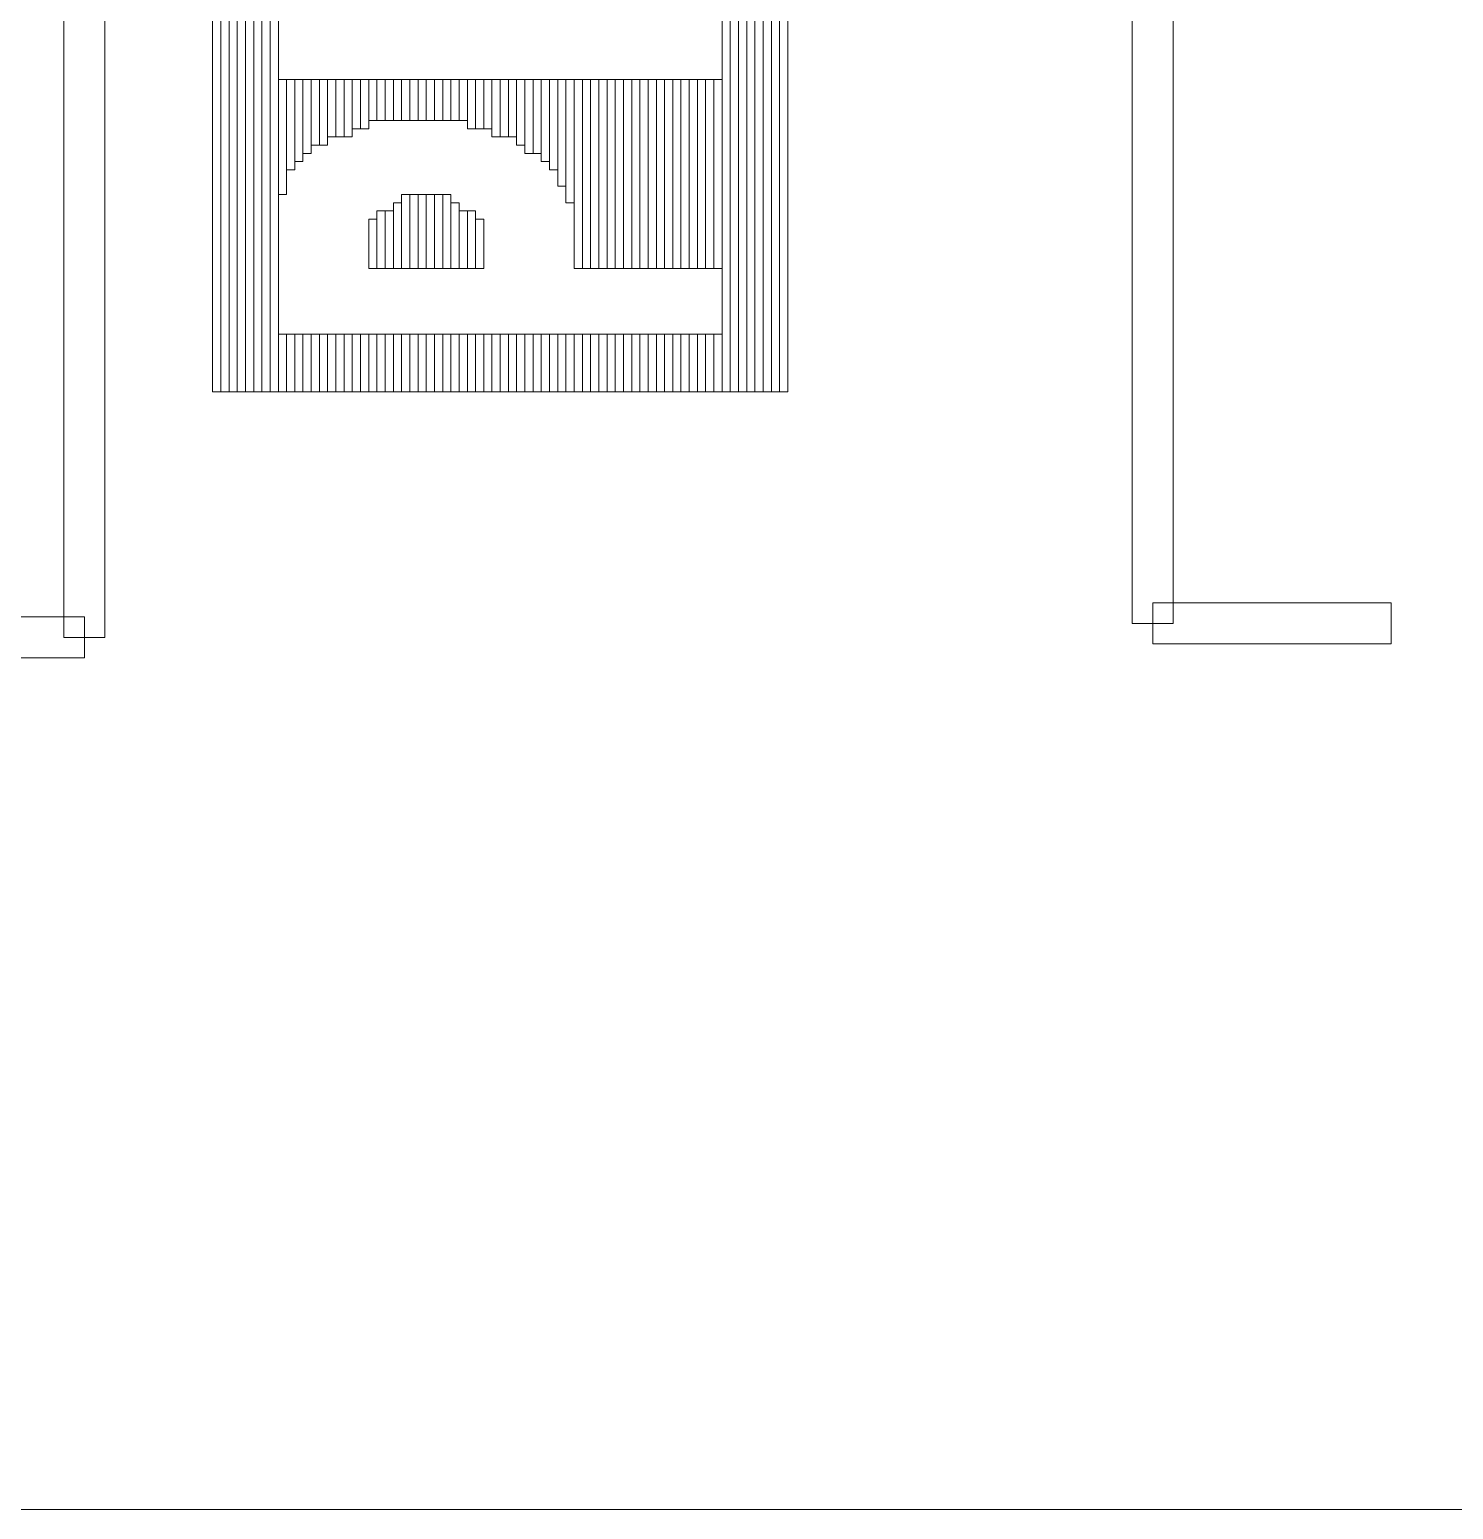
# Model space of a CAD drawing. Header units: millimetres. Extents: x -86 to 67, y -55 to 52.
# Drawn here: x 13.893 to 18.294, y -55.259 to -50.686 of the extents above; entities that cross this region are included whole.
import ezdxf

# ---------------------------------------------------------------- set-up
doc = ezdxf.new("R2010")
doc.units = ezdxf.units.MM
doc.header["$MEASUREMENT"] = 0
for name, color, linetype in [('BG_OUTLINE', 7, 'Continuous'), ('MA_PEN3', 7, 'Continuous'), ('PG_SILKSCREEN_TOP', 7, 'Continuous')]:
    doc.layers.add(name, color=color, linetype=linetype)

msp = doc.modelspace()

# ---------------------------------------------------------------- linework, layer by layer
at = {"layer": 'BG_OUTLINE', "color": 3, "lineweight": 9}
msp.add_open_spline([(-60.0926, 34.7331), (-60.0926, 34.7331), (63.7724, 34.7331), (63.7724, 34.7331), (63.7724, 34.7331), (64.585, 34.7336), (65.3646, 34.4113), (65.9396, 33.837), (65.9396, 33.837), (66.5146, 33.2627), (66.8379, 32.4797), (66.8384, 31.667), (66.8384, 31.667), (66.8384, 31.667), (66.8412, -52.28), (66.8412, -52.28), (66.8412, -52.28), (66.8412, -52.28), (66.8384, -52.1933), (66.8384, -52.1933), (66.8384, -52.1933), (66.8389, -53.006), (66.5166, -53.7856), (65.9424, -54.3606), (65.9424, -54.3606), (65.3681, -54.9356), (64.585, -55.2589), (63.7724, -55.2594), (63.7724, -55.2594), (63.7724, -55.2594), (-60.1869, -55.2594), (-60.1869, -55.2594), (-60.1869, -55.2594), (-60.1869, -55.2594), (-60.0853, -55.2518), (-60.0853, -55.2518), (-60.0853, -55.2518), (-60.8979, -55.2523), (-61.6775, -54.9299), (-62.2525, -54.3557), (-62.2525, -54.3557), (-62.8275, -53.7814), (-63.1508, -52.9984), (-63.1513, -52.1857), (-63.1513, -52.1857), (-63.1513, -52.1857), (-63.1587, 31.667), (-63.1587, 31.667), (-63.1587, 31.667), (-63.1592, 32.4797), (-62.8369, 33.2593), (-62.2626, 33.8343), (-62.2626, 33.8343), (-61.6883, 34.4093), (-60.9053, 34.7326), (-60.0926, 34.7331)], degree=3, knots=[0, 0, 0, 0, 0.071429, 0.071429, 0.071429, 0.071429, 0.142857, 0.142857, 0.142857, 0.142857, 0.214286, 0.214286, 0.214286, 0.214286, 0.285714, 0.285714, 0.285714, 0.285714, 0.357143, 0.357143, 0.357143, 0.357143, 0.428571, 0.428571, 0.428571, 0.428571, 0.5, 0.5, 0.5, 0.5, 0.571429, 0.571429, 0.571429, 0.571429, 0.642857, 0.642857, 0.642857, 0.642857, 0.714286, 0.714286, 0.714286, 0.714286, 0.785714, 0.785714, 0.785714, 0.785714, 0.857143, 0.857143, 0.857143, 0.857143, 0.928571, 0.928571, 0.928571, 0.928571, 1, 1, 1, 1], dxfattribs=at)
at = {"layer": 'MA_PEN3', "color": 5, "lineweight": 9}
for points in [[(14.484, -51.805), (14.484, -51.805), (14.4586, -51.805), (14.4586, -51.805), (14.4586, -51.805), (14.4586, -51.805), (14.4586, -46.7504), (14.4586, -46.7504), (14.4586, -46.7504), (14.4586, -46.7504), (14.484, -46.7504), (14.484, -46.7504), (14.484, -46.7504), (14.484, -46.7504), (14.484, -51.805), (14.484, -51.805)], [(14.5094, -51.805), (14.5094, -51.805), (14.484, -51.805), (14.484, -51.805), (14.484, -51.805), (14.484, -51.805), (14.484, -46.7504), (14.484, -46.7504), (14.484, -46.7504), (14.484, -46.7504), (14.5094, -46.7504), (14.5094, -46.7504), (14.5094, -46.7504), (14.5094, -46.7504), (14.5094, -51.805), (14.5094, -51.805)], [(14.5348, -51.805), (14.5348, -51.805), (14.5094, -51.805), (14.5094, -51.805), (14.5094, -51.805), (14.5094, -51.805), (14.5094, -46.7504), (14.5094, -46.7504), (14.5094, -46.7504), (14.5094, -46.7504), (14.5348, -46.7504), (14.5348, -46.7504), (14.5348, -46.7504), (14.5348, -46.7504), (14.5348, -51.805), (14.5348, -51.805)], [(14.5602, -51.805), (14.5602, -51.805), (14.5348, -51.805), (14.5348, -51.805), (14.5348, -51.805), (14.5348, -51.805), (14.5348, -46.7504), (14.5348, -46.7504), (14.5348, -46.7504), (14.5348, -46.7504), (14.5602, -46.7504), (14.5602, -46.7504), (14.5602, -46.7504), (14.5602, -46.7504), (14.5602, -51.805), (14.5602, -51.805)], [(14.5856, -51.805), (14.5856, -51.805), (14.5602, -51.805), (14.5602, -51.805), (14.5602, -51.805), (14.5602, -51.805), (14.5602, -46.7504), (14.5602, -46.7504), (14.5602, -46.7504), (14.5602, -46.7504), (14.5856, -46.7504), (14.5856, -46.7504), (14.5856, -46.7504), (14.5856, -46.7504), (14.5856, -51.805), (14.5856, -51.805)], [(14.611, -51.805), (14.611, -51.805), (14.5856, -51.805), (14.5856, -51.805), (14.5856, -51.805), (14.5856, -51.805), (14.5856, -46.7504), (14.5856, -46.7504), (14.5856, -46.7504), (14.5856, -46.7504), (14.611, -46.7504), (14.611, -46.7504), (14.611, -46.7504), (14.611, -46.7504), (14.611, -51.805), (14.611, -51.805)], [(14.6364, -51.805), (14.6364, -51.805), (14.611, -51.805), (14.611, -51.805), (14.611, -51.805), (14.611, -51.805), (14.611, -46.7504), (14.611, -46.7504), (14.611, -46.7504), (14.611, -46.7504), (14.6364, -46.7504), (14.6364, -46.7504), (14.6364, -46.7504), (14.6364, -46.7504), (14.6364, -51.805), (14.6364, -51.805)], [(16.0842, -51.805), (16.0842, -51.805), (16.0588, -51.805), (16.0588, -51.805), (16.0588, -51.805), (16.0588, -51.805), (16.0588, -46.7504), (16.0588, -46.7504), (16.0588, -46.7504), (16.0588, -46.7504), (16.0842, -46.7504), (16.0842, -46.7504), (16.0842, -46.7504), (16.0842, -46.7504), (16.0842, -51.805), (16.0842, -51.805)], [(16.1096, -51.805), (16.1096, -51.805), (16.0842, -51.805), (16.0842, -51.805), (16.0842, -51.805), (16.0842, -51.805), (16.0842, -46.7504), (16.0842, -46.7504), (16.0842, -46.7504), (16.0842, -46.7504), (16.1096, -46.7504), (16.1096, -46.7504), (16.1096, -46.7504), (16.1096, -46.7504), (16.1096, -51.805), (16.1096, -51.805)], [(16.135, -51.805), (16.135, -51.805), (16.1096, -51.805), (16.1096, -51.805), (16.1096, -51.805), (16.1096, -51.805), (16.1096, -46.7504), (16.1096, -46.7504), (16.1096, -46.7504), (16.1096, -46.7504), (16.135, -46.7504), (16.135, -46.7504), (16.135, -46.7504), (16.135, -46.7504), (16.135, -51.805), (16.135, -51.805)], [(16.1604, -51.805), (16.1604, -51.805), (16.135, -51.805), (16.135, -51.805), (16.135, -51.805), (16.135, -51.805), (16.135, -46.7504), (16.135, -46.7504), (16.135, -46.7504), (16.135, -46.7504), (16.1604, -46.7504), (16.1604, -46.7504), (16.1604, -46.7504), (16.1604, -46.7504), (16.1604, -51.805), (16.1604, -51.805)], [(16.1858, -51.805), (16.1858, -51.805), (16.1604, -51.805), (16.1604, -51.805), (16.1604, -51.805), (16.1604, -51.805), (16.1604, -46.7504), (16.1604, -46.7504), (16.1604, -46.7504), (16.1604, -46.7504), (16.1858, -46.7504), (16.1858, -46.7504), (16.1858, -46.7504), (16.1858, -46.7504), (16.1858, -51.805), (16.1858, -51.805)], [(16.2112, -51.805), (16.2112, -51.805), (16.1858, -51.805), (16.1858, -51.805), (16.1858, -51.805), (16.1858, -51.805), (16.1858, -46.7504), (16.1858, -46.7504), (16.1858, -46.7504), (16.1858, -46.7504), (16.2112, -46.7504), (16.2112, -46.7504), (16.2112, -46.7504), (16.2112, -46.7504), (16.2112, -51.805), (16.2112, -51.805)], [(16.2366, -51.805), (16.2366, -51.805), (16.2112, -51.805), (16.2112, -51.805), (16.2112, -51.805), (16.2112, -51.805), (16.2112, -46.7504), (16.2112, -46.7504), (16.2112, -46.7504), (16.2112, -46.7504), (16.2366, -46.7504), (16.2366, -46.7504), (16.2366, -46.7504), (16.2366, -46.7504), (16.2366, -51.805), (16.2366, -51.805)], [(14.6618, -51.805), (14.6618, -51.805), (14.6364, -51.805), (14.6364, -51.805), (14.6364, -51.805), (14.6364, -51.805), (14.6364, -47.36), (14.6364, -47.36), (14.6364, -47.36), (14.6364, -47.36), (14.6618, -47.36), (14.6618, -47.36), (14.6618, -47.36), (14.6618, -47.36), (14.6618, -51.805), (14.6618, -51.805)], [(16.0588, -51.805), (16.0588, -51.805), (16.0334, -51.805), (16.0334, -51.805), (16.0334, -51.805), (16.0334, -51.805), (16.0334, -47.4108), (16.0334, -47.4108), (16.0334, -47.4108), (16.0334, -47.4108), (16.0588, -47.4108), (16.0588, -47.4108), (16.0588, -47.4108), (16.0588, -47.4108), (16.0588, -51.805), (16.0588, -51.805)], [(14.6872, -51.1954), (14.6872, -51.1954), (14.6618, -51.1954), (14.6618, -51.1954), (14.6618, -51.1954), (14.6618, -51.1954), (14.6618, -50.8398), (14.6618, -50.8398), (14.6618, -50.8398), (14.6618, -50.8398), (14.6872, -50.8398), (14.6872, -50.8398), (14.6872, -50.8398), (14.6872, -50.8398), (14.6872, -51.1954), (14.6872, -51.1954)], [(14.7126, -51.1192), (14.7126, -51.1192), (14.6872, -51.1192), (14.6872, -51.1192), (14.6872, -51.1192), (14.6872, -51.1192), (14.6872, -50.8398), (14.6872, -50.8398), (14.6872, -50.8398), (14.6872, -50.8398), (14.7126, -50.8398), (14.7126, -50.8398), (14.7126, -50.8398), (14.7126, -50.8398), (14.7126, -51.1192), (14.7126, -51.1192)], [(14.738, -51.0938), (14.738, -51.0938), (14.7126, -51.0938), (14.7126, -51.0938), (14.7126, -51.0938), (14.7126, -51.0938), (14.7126, -50.8398), (14.7126, -50.8398), (14.7126, -50.8398), (14.7126, -50.8398), (14.738, -50.8398), (14.738, -50.8398), (14.738, -50.8398), (14.738, -50.8398), (14.738, -51.0938), (14.738, -51.0938)], [(14.7634, -51.0684), (14.7634, -51.0684), (14.738, -51.0684), (14.738, -51.0684), (14.738, -51.0684), (14.738, -51.0684), (14.738, -50.8398), (14.738, -50.8398), (14.738, -50.8398), (14.738, -50.8398), (14.7634, -50.8398), (14.7634, -50.8398), (14.7634, -50.8398), (14.7634, -50.8398), (14.7634, -51.0684), (14.7634, -51.0684)], [(14.7888, -51.043), (14.7888, -51.043), (14.7634, -51.043), (14.7634, -51.043), (14.7634, -51.043), (14.7634, -51.043), (14.7634, -50.8398), (14.7634, -50.8398), (14.7634, -50.8398), (14.7634, -50.8398), (14.7888, -50.8398), (14.7888, -50.8398), (14.7888, -50.8398), (14.7888, -50.8398), (14.7888, -51.043), (14.7888, -51.043)], [(14.8142, -51.043), (14.8142, -51.043), (14.7888, -51.043), (14.7888, -51.043), (14.7888, -51.043), (14.7888, -51.043), (14.7888, -50.8398), (14.7888, -50.8398), (14.7888, -50.8398), (14.7888, -50.8398), (14.8142, -50.8398), (14.8142, -50.8398), (14.8142, -50.8398), (14.8142, -50.8398), (14.8142, -51.043), (14.8142, -51.043)], [(14.8396, -51.0176), (14.8396, -51.0176), (14.8142, -51.0176), (14.8142, -51.0176), (14.8142, -51.0176), (14.8142, -51.0176), (14.8142, -50.8398), (14.8142, -50.8398), (14.8142, -50.8398), (14.8142, -50.8398), (14.8396, -50.8398), (14.8396, -50.8398), (14.8396, -50.8398), (14.8396, -50.8398), (14.8396, -51.0176), (14.8396, -51.0176)], [(14.865, -51.0176), (14.865, -51.0176), (14.8396, -51.0176), (14.8396, -51.0176), (14.8396, -51.0176), (14.8396, -51.0176), (14.8396, -50.8398), (14.8396, -50.8398), (14.8396, -50.8398), (14.8396, -50.8398), (14.865, -50.8398), (14.865, -50.8398), (14.865, -50.8398), (14.865, -50.8398), (14.865, -51.0176), (14.865, -51.0176)], [(14.8904, -51.0176), (14.8904, -51.0176), (14.865, -51.0176), (14.865, -51.0176), (14.865, -51.0176), (14.865, -51.0176), (14.865, -50.8398), (14.865, -50.8398), (14.865, -50.8398), (14.865, -50.8398), (14.8904, -50.8398), (14.8904, -50.8398), (14.8904, -50.8398), (14.8904, -50.8398), (14.8904, -51.0176), (14.8904, -51.0176)], [(14.9158, -50.9922), (14.9158, -50.9922), (14.8904, -50.9922), (14.8904, -50.9922), (14.8904, -50.9922), (14.8904, -50.9922), (14.8904, -50.8398), (14.8904, -50.8398), (14.8904, -50.8398), (14.8904, -50.8398), (14.9158, -50.8398), (14.9158, -50.8398), (14.9158, -50.8398), (14.9158, -50.8398), (14.9158, -50.9922), (14.9158, -50.9922)], [(14.9412, -50.9922), (14.9412, -50.9922), (14.9158, -50.9922), (14.9158, -50.9922), (14.9158, -50.9922), (14.9158, -50.9922), (14.9158, -50.8398), (14.9158, -50.8398), (14.9158, -50.8398), (14.9158, -50.8398), (14.9412, -50.8398), (14.9412, -50.8398), (14.9412, -50.8398), (14.9412, -50.8398), (14.9412, -50.9922), (14.9412, -50.9922)], [(14.9666, -50.9668), (14.9666, -50.9668), (14.9412, -50.9668), (14.9412, -50.9668), (14.9412, -50.9668), (14.9412, -50.9668), (14.9412, -50.8398), (14.9412, -50.8398), (14.9412, -50.8398), (14.9412, -50.8398), (14.9666, -50.8398), (14.9666, -50.8398), (14.9666, -50.8398), (14.9666, -50.8398), (14.9666, -50.9668), (14.9666, -50.9668)], [(14.992, -50.9668), (14.992, -50.9668), (14.9666, -50.9668), (14.9666, -50.9668), (14.9666, -50.9668), (14.9666, -50.9668), (14.9666, -50.8398), (14.9666, -50.8398), (14.9666, -50.8398), (14.9666, -50.8398), (14.992, -50.8398), (14.992, -50.8398), (14.992, -50.8398), (14.992, -50.8398), (14.992, -50.9668), (14.992, -50.9668)], [(15.0174, -50.9668), (15.0174, -50.9668), (14.992, -50.9668), (14.992, -50.9668), (14.992, -50.9668), (14.992, -50.9668), (14.992, -50.8398), (14.992, -50.8398), (14.992, -50.8398), (14.992, -50.8398), (15.0174, -50.8398), (15.0174, -50.8398), (15.0174, -50.8398), (15.0174, -50.8398), (15.0174, -50.9668), (15.0174, -50.9668)], [(15.0428, -50.9668), (15.0428, -50.9668), (15.0174, -50.9668), (15.0174, -50.9668), (15.0174, -50.9668), (15.0174, -50.9668), (15.0174, -50.8398), (15.0174, -50.8398), (15.0174, -50.8398), (15.0174, -50.8398), (15.0428, -50.8398), (15.0428, -50.8398), (15.0428, -50.8398), (15.0428, -50.8398), (15.0428, -50.9668), (15.0428, -50.9668)], [(15.0682, -50.9668), (15.0682, -50.9668), (15.0428, -50.9668), (15.0428, -50.9668), (15.0428, -50.9668), (15.0428, -50.9668), (15.0428, -50.8398), (15.0428, -50.8398), (15.0428, -50.8398), (15.0428, -50.8398), (15.0682, -50.8398), (15.0682, -50.8398), (15.0682, -50.8398), (15.0682, -50.8398), (15.0682, -50.9668), (15.0682, -50.9668)], [(15.0936, -50.9668), (15.0936, -50.9668), (15.0682, -50.9668), (15.0682, -50.9668), (15.0682, -50.9668), (15.0682, -50.9668), (15.0682, -50.8398), (15.0682, -50.8398), (15.0682, -50.8398), (15.0682, -50.8398), (15.0936, -50.8398), (15.0936, -50.8398), (15.0936, -50.8398), (15.0936, -50.8398), (15.0936, -50.9668), (15.0936, -50.9668)], [(15.119, -50.9668), (15.119, -50.9668), (15.0936, -50.9668), (15.0936, -50.9668), (15.0936, -50.9668), (15.0936, -50.9668), (15.0936, -50.8398), (15.0936, -50.8398), (15.0936, -50.8398), (15.0936, -50.8398), (15.119, -50.8398), (15.119, -50.8398), (15.119, -50.8398), (15.119, -50.8398), (15.119, -50.9668), (15.119, -50.9668)], [(15.1444, -50.9668), (15.1444, -50.9668), (15.119, -50.9668), (15.119, -50.9668), (15.119, -50.9668), (15.119, -50.9668), (15.119, -50.8398), (15.119, -50.8398), (15.119, -50.8398), (15.119, -50.8398), (15.1444, -50.8398), (15.1444, -50.8398), (15.1444, -50.8398), (15.1444, -50.8398), (15.1444, -50.9668), (15.1444, -50.9668)], [(15.1698, -50.9668), (15.1698, -50.9668), (15.1444, -50.9668), (15.1444, -50.9668), (15.1444, -50.9668), (15.1444, -50.9668), (15.1444, -50.8398), (15.1444, -50.8398), (15.1444, -50.8398), (15.1444, -50.8398), (15.1698, -50.8398), (15.1698, -50.8398), (15.1698, -50.8398), (15.1698, -50.8398), (15.1698, -50.9668), (15.1698, -50.9668)], [(15.1952, -50.9668), (15.1952, -50.9668), (15.1698, -50.9668), (15.1698, -50.9668), (15.1698, -50.9668), (15.1698, -50.9668), (15.1698, -50.8398), (15.1698, -50.8398), (15.1698, -50.8398), (15.1698, -50.8398), (15.1952, -50.8398), (15.1952, -50.8398), (15.1952, -50.8398), (15.1952, -50.8398), (15.1952, -50.9668), (15.1952, -50.9668)], [(15.2206, -50.9668), (15.2206, -50.9668), (15.1952, -50.9668), (15.1952, -50.9668), (15.1952, -50.9668), (15.1952, -50.9668), (15.1952, -50.8398), (15.1952, -50.8398), (15.1952, -50.8398), (15.1952, -50.8398), (15.2206, -50.8398), (15.2206, -50.8398), (15.2206, -50.8398), (15.2206, -50.8398), (15.2206, -50.9668), (15.2206, -50.9668)], [(15.246, -50.9668), (15.246, -50.9668), (15.2206, -50.9668), (15.2206, -50.9668), (15.2206, -50.9668), (15.2206, -50.9668), (15.2206, -50.8398), (15.2206, -50.8398), (15.2206, -50.8398), (15.2206, -50.8398), (15.246, -50.8398), (15.246, -50.8398), (15.246, -50.8398), (15.246, -50.8398), (15.246, -50.9668), (15.246, -50.9668)], [(15.2714, -50.9922), (15.2714, -50.9922), (15.246, -50.9922), (15.246, -50.9922), (15.246, -50.9922), (15.246, -50.9922), (15.246, -50.8398), (15.246, -50.8398), (15.246, -50.8398), (15.246, -50.8398), (15.2714, -50.8398), (15.2714, -50.8398), (15.2714, -50.8398), (15.2714, -50.8398), (15.2714, -50.9922), (15.2714, -50.9922)], [(15.2968, -50.9922), (15.2968, -50.9922), (15.2714, -50.9922), (15.2714, -50.9922), (15.2714, -50.9922), (15.2714, -50.9922), (15.2714, -50.8398), (15.2714, -50.8398), (15.2714, -50.8398), (15.2714, -50.8398), (15.2968, -50.8398), (15.2968, -50.8398), (15.2968, -50.8398), (15.2968, -50.8398), (15.2968, -50.9922), (15.2968, -50.9922)], [(15.3222, -50.9922), (15.3222, -50.9922), (15.2968, -50.9922), (15.2968, -50.9922), (15.2968, -50.9922), (15.2968, -50.9922), (15.2968, -50.8398), (15.2968, -50.8398), (15.2968, -50.8398), (15.2968, -50.8398), (15.3222, -50.8398), (15.3222, -50.8398), (15.3222, -50.8398), (15.3222, -50.8398), (15.3222, -50.9922), (15.3222, -50.9922)], [(15.3476, -51.0176), (15.3476, -51.0176), (15.3222, -51.0176), (15.3222, -51.0176), (15.3222, -51.0176), (15.3222, -51.0176), (15.3222, -50.8398), (15.3222, -50.8398), (15.3222, -50.8398), (15.3222, -50.8398), (15.3476, -50.8398), (15.3476, -50.8398), (15.3476, -50.8398), (15.3476, -50.8398), (15.3476, -51.0176), (15.3476, -51.0176)], [(15.373, -51.0176), (15.373, -51.0176), (15.3476, -51.0176), (15.3476, -51.0176), (15.3476, -51.0176), (15.3476, -51.0176), (15.3476, -50.8398), (15.3476, -50.8398), (15.3476, -50.8398), (15.3476, -50.8398), (15.373, -50.8398), (15.373, -50.8398), (15.373, -50.8398), (15.373, -50.8398), (15.373, -51.0176), (15.373, -51.0176)], [(15.3984, -51.0176), (15.3984, -51.0176), (15.373, -51.0176), (15.373, -51.0176), (15.373, -51.0176), (15.373, -51.0176), (15.373, -50.8398), (15.373, -50.8398), (15.373, -50.8398), (15.373, -50.8398), (15.3984, -50.8398), (15.3984, -50.8398), (15.3984, -50.8398), (15.3984, -50.8398), (15.3984, -51.0176), (15.3984, -51.0176)], [(15.4238, -51.043), (15.4238, -51.043), (15.3984, -51.043), (15.3984, -51.043), (15.3984, -51.043), (15.3984, -51.043), (15.3984, -50.8398), (15.3984, -50.8398), (15.3984, -50.8398), (15.3984, -50.8398), (15.4238, -50.8398), (15.4238, -50.8398), (15.4238, -50.8398), (15.4238, -50.8398), (15.4238, -51.043), (15.4238, -51.043)], [(15.4492, -51.0684), (15.4492, -51.0684), (15.4238, -51.0684), (15.4238, -51.0684), (15.4238, -51.0684), (15.4238, -51.0684), (15.4238, -50.8398), (15.4238, -50.8398), (15.4238, -50.8398), (15.4238, -50.8398), (15.4492, -50.8398), (15.4492, -50.8398), (15.4492, -50.8398), (15.4492, -50.8398), (15.4492, -51.0684), (15.4492, -51.0684)], [(15.4746, -51.0684), (15.4746, -51.0684), (15.4492, -51.0684), (15.4492, -51.0684), (15.4492, -51.0684), (15.4492, -51.0684), (15.4492, -50.8398), (15.4492, -50.8398), (15.4492, -50.8398), (15.4492, -50.8398), (15.4746, -50.8398), (15.4746, -50.8398), (15.4746, -50.8398), (15.4746, -50.8398), (15.4746, -51.0684), (15.4746, -51.0684)], [(15.5, -51.0938), (15.5, -51.0938), (15.4746, -51.0938), (15.4746, -51.0938), (15.4746, -51.0938), (15.4746, -51.0938), (15.4746, -50.8398), (15.4746, -50.8398), (15.4746, -50.8398), (15.4746, -50.8398), (15.5, -50.8398), (15.5, -50.8398), (15.5, -50.8398), (15.5, -50.8398), (15.5, -51.0938), (15.5, -51.0938)], [(15.5254, -51.1192), (15.5254, -51.1192), (15.5, -51.1192), (15.5, -51.1192), (15.5, -51.1192), (15.5, -51.1192), (15.5, -50.8398), (15.5, -50.8398), (15.5, -50.8398), (15.5, -50.8398), (15.5254, -50.8398), (15.5254, -50.8398), (15.5254, -50.8398), (15.5254, -50.8398), (15.5254, -51.1192), (15.5254, -51.1192)], [(15.5508, -51.17), (15.5508, -51.17), (15.5254, -51.17), (15.5254, -51.17), (15.5254, -51.17), (15.5254, -51.17), (15.5254, -50.8398), (15.5254, -50.8398), (15.5254, -50.8398), (15.5254, -50.8398), (15.5508, -50.8398), (15.5508, -50.8398), (15.5508, -50.8398), (15.5508, -50.8398), (15.5508, -51.17), (15.5508, -51.17)], [(15.5762, -51.2208), (15.5762, -51.2208), (15.5508, -51.2208), (15.5508, -51.2208), (15.5508, -51.2208), (15.5508, -51.2208), (15.5508, -50.8398), (15.5508, -50.8398), (15.5508, -50.8398), (15.5508, -50.8398), (15.5762, -50.8398), (15.5762, -50.8398), (15.5762, -50.8398), (15.5762, -50.8398), (15.5762, -51.2208), (15.5762, -51.2208)], [(15.6016, -51.424), (15.6016, -51.424), (15.5762, -51.424), (15.5762, -51.424), (15.5762, -51.424), (15.5762, -51.424), (15.5762, -50.8398), (15.5762, -50.8398), (15.5762, -50.8398), (15.5762, -50.8398), (15.6016, -50.8398), (15.6016, -50.8398), (15.6016, -50.8398), (15.6016, -50.8398), (15.6016, -51.424), (15.6016, -51.424)], [(15.627, -51.424), (15.627, -51.424), (15.6016, -51.424), (15.6016, -51.424), (15.6016, -51.424), (15.6016, -51.424), (15.6016, -50.8398), (15.6016, -50.8398), (15.6016, -50.8398), (15.6016, -50.8398), (15.627, -50.8398), (15.627, -50.8398), (15.627, -50.8398), (15.627, -50.8398), (15.627, -51.424), (15.627, -51.424)], [(15.6524, -51.424), (15.6524, -51.424), (15.627, -51.424), (15.627, -51.424), (15.627, -51.424), (15.627, -51.424), (15.627, -50.8398), (15.627, -50.8398), (15.627, -50.8398), (15.627, -50.8398), (15.6524, -50.8398), (15.6524, -50.8398), (15.6524, -50.8398), (15.6524, -50.8398), (15.6524, -51.424), (15.6524, -51.424)], [(15.6778, -51.424), (15.6778, -51.424), (15.6524, -51.424), (15.6524, -51.424), (15.6524, -51.424), (15.6524, -51.424), (15.6524, -50.8398), (15.6524, -50.8398), (15.6524, -50.8398), (15.6524, -50.8398), (15.6778, -50.8398), (15.6778, -50.8398), (15.6778, -50.8398), (15.6778, -50.8398), (15.6778, -51.424), (15.6778, -51.424)], [(15.7032, -51.424), (15.7032, -51.424), (15.6778, -51.424), (15.6778, -51.424), (15.6778, -51.424), (15.6778, -51.424), (15.6778, -50.8398), (15.6778, -50.8398), (15.6778, -50.8398), (15.6778, -50.8398), (15.7032, -50.8398), (15.7032, -50.8398), (15.7032, -50.8398), (15.7032, -50.8398), (15.7032, -51.424), (15.7032, -51.424)], [(15.7286, -51.424), (15.7286, -51.424), (15.7032, -51.424), (15.7032, -51.424), (15.7032, -51.424), (15.7032, -51.424), (15.7032, -50.8398), (15.7032, -50.8398), (15.7032, -50.8398), (15.7032, -50.8398), (15.7286, -50.8398), (15.7286, -50.8398), (15.7286, -50.8398), (15.7286, -50.8398), (15.7286, -51.424), (15.7286, -51.424)], [(15.754, -51.424), (15.754, -51.424), (15.7286, -51.424), (15.7286, -51.424), (15.7286, -51.424), (15.7286, -51.424), (15.7286, -50.8398), (15.7286, -50.8398), (15.7286, -50.8398), (15.7286, -50.8398), (15.754, -50.8398), (15.754, -50.8398), (15.754, -50.8398), (15.754, -50.8398), (15.754, -51.424), (15.754, -51.424)], [(15.7794, -51.424), (15.7794, -51.424), (15.754, -51.424), (15.754, -51.424), (15.754, -51.424), (15.754, -51.424), (15.754, -50.8398), (15.754, -50.8398), (15.754, -50.8398), (15.754, -50.8398), (15.7794, -50.8398), (15.7794, -50.8398), (15.7794, -50.8398), (15.7794, -50.8398), (15.7794, -51.424), (15.7794, -51.424)], [(15.8048, -51.424), (15.8048, -51.424), (15.7794, -51.424), (15.7794, -51.424), (15.7794, -51.424), (15.7794, -51.424), (15.7794, -50.8398), (15.7794, -50.8398), (15.7794, -50.8398), (15.7794, -50.8398), (15.8048, -50.8398), (15.8048, -50.8398), (15.8048, -50.8398), (15.8048, -50.8398), (15.8048, -51.424), (15.8048, -51.424)], [(15.8302, -51.424), (15.8302, -51.424), (15.8048, -51.424), (15.8048, -51.424), (15.8048, -51.424), (15.8048, -51.424), (15.8048, -50.8398), (15.8048, -50.8398), (15.8048, -50.8398), (15.8048, -50.8398), (15.8302, -50.8398), (15.8302, -50.8398), (15.8302, -50.8398), (15.8302, -50.8398), (15.8302, -51.424), (15.8302, -51.424)], [(15.8556, -51.424), (15.8556, -51.424), (15.8302, -51.424), (15.8302, -51.424), (15.8302, -51.424), (15.8302, -51.424), (15.8302, -50.8398), (15.8302, -50.8398), (15.8302, -50.8398), (15.8302, -50.8398), (15.8556, -50.8398), (15.8556, -50.8398), (15.8556, -50.8398), (15.8556, -50.8398), (15.8556, -51.424), (15.8556, -51.424)], [(15.881, -51.424), (15.881, -51.424), (15.8556, -51.424), (15.8556, -51.424), (15.8556, -51.424), (15.8556, -51.424), (15.8556, -50.8398), (15.8556, -50.8398), (15.8556, -50.8398), (15.8556, -50.8398), (15.881, -50.8398), (15.881, -50.8398), (15.881, -50.8398), (15.881, -50.8398), (15.881, -51.424), (15.881, -51.424)], [(15.9064, -51.424), (15.9064, -51.424), (15.881, -51.424), (15.881, -51.424), (15.881, -51.424), (15.881, -51.424), (15.881, -50.8398), (15.881, -50.8398), (15.881, -50.8398), (15.881, -50.8398), (15.9064, -50.8398), (15.9064, -50.8398), (15.9064, -50.8398), (15.9064, -50.8398), (15.9064, -51.424), (15.9064, -51.424)], [(15.9318, -51.424), (15.9318, -51.424), (15.9064, -51.424), (15.9064, -51.424), (15.9064, -51.424), (15.9064, -51.424), (15.9064, -50.8398), (15.9064, -50.8398), (15.9064, -50.8398), (15.9064, -50.8398), (15.9318, -50.8398), (15.9318, -50.8398), (15.9318, -50.8398), (15.9318, -50.8398), (15.9318, -51.424), (15.9318, -51.424)], [(15.9572, -51.424), (15.9572, -51.424), (15.9318, -51.424), (15.9318, -51.424), (15.9318, -51.424), (15.9318, -51.424), (15.9318, -50.8398), (15.9318, -50.8398), (15.9318, -50.8398), (15.9318, -50.8398), (15.9572, -50.8398), (15.9572, -50.8398), (15.9572, -50.8398), (15.9572, -50.8398), (15.9572, -51.424), (15.9572, -51.424)], [(15.9826, -51.424), (15.9826, -51.424), (15.9572, -51.424), (15.9572, -51.424), (15.9572, -51.424), (15.9572, -51.424), (15.9572, -50.8398), (15.9572, -50.8398), (15.9572, -50.8398), (15.9572, -50.8398), (15.9826, -50.8398), (15.9826, -50.8398), (15.9826, -50.8398), (15.9826, -50.8398), (15.9826, -51.424), (15.9826, -51.424)], [(16.008, -51.424), (16.008, -51.424), (15.9826, -51.424), (15.9826, -51.424), (15.9826, -51.424), (15.9826, -51.424), (15.9826, -50.8398), (15.9826, -50.8398), (15.9826, -50.8398), (15.9826, -50.8398), (16.008, -50.8398), (16.008, -50.8398), (16.008, -50.8398), (16.008, -50.8398), (16.008, -51.424), (16.008, -51.424)], [(16.0334, -51.424), (16.0334, -51.424), (16.008, -51.424), (16.008, -51.424), (16.008, -51.424), (16.008, -51.424), (16.008, -50.8398), (16.008, -50.8398), (16.008, -50.8398), (16.008, -50.8398), (16.0334, -50.8398), (16.0334, -50.8398), (16.0334, -50.8398), (16.0334, -50.8398), (16.0334, -51.424), (16.0334, -51.424)], [(15.0428, -51.424), (15.0428, -51.424), (15.0174, -51.424), (15.0174, -51.424), (15.0174, -51.424), (15.0174, -51.424), (15.0174, -51.2208), (15.0174, -51.2208), (15.0174, -51.2208), (15.0174, -51.2208), (15.0428, -51.2208), (15.0428, -51.2208), (15.0428, -51.2208), (15.0428, -51.2208), (15.0428, -51.424), (15.0428, -51.424)], [(15.0682, -51.424), (15.0682, -51.424), (15.0428, -51.424), (15.0428, -51.424), (15.0428, -51.424), (15.0428, -51.424), (15.0428, -51.1954), (15.0428, -51.1954), (15.0428, -51.1954), (15.0428, -51.1954), (15.0682, -51.1954), (15.0682, -51.1954), (15.0682, -51.1954), (15.0682, -51.1954), (15.0682, -51.424), (15.0682, -51.424)], [(15.0936, -51.424), (15.0936, -51.424), (15.0682, -51.424), (15.0682, -51.424), (15.0682, -51.424), (15.0682, -51.424), (15.0682, -51.1954), (15.0682, -51.1954), (15.0682, -51.1954), (15.0682, -51.1954), (15.0936, -51.1954), (15.0936, -51.1954), (15.0936, -51.1954), (15.0936, -51.1954), (15.0936, -51.424), (15.0936, -51.424)], [(15.119, -51.424), (15.119, -51.424), (15.0936, -51.424), (15.0936, -51.424), (15.0936, -51.424), (15.0936, -51.424), (15.0936, -51.1954), (15.0936, -51.1954), (15.0936, -51.1954), (15.0936, -51.1954), (15.119, -51.1954), (15.119, -51.1954), (15.119, -51.1954), (15.119, -51.1954), (15.119, -51.424), (15.119, -51.424)], [(15.1444, -51.424), (15.1444, -51.424), (15.119, -51.424), (15.119, -51.424), (15.119, -51.424), (15.119, -51.424), (15.119, -51.1954), (15.119, -51.1954), (15.119, -51.1954), (15.119, -51.1954), (15.1444, -51.1954), (15.1444, -51.1954), (15.1444, -51.1954), (15.1444, -51.1954), (15.1444, -51.424), (15.1444, -51.424)], [(15.1698, -51.424), (15.1698, -51.424), (15.1444, -51.424), (15.1444, -51.424), (15.1444, -51.424), (15.1444, -51.424), (15.1444, -51.1954), (15.1444, -51.1954), (15.1444, -51.1954), (15.1444, -51.1954), (15.1698, -51.1954), (15.1698, -51.1954), (15.1698, -51.1954), (15.1698, -51.1954), (15.1698, -51.424), (15.1698, -51.424)], [(15.1952, -51.424), (15.1952, -51.424), (15.1698, -51.424), (15.1698, -51.424), (15.1698, -51.424), (15.1698, -51.424), (15.1698, -51.1954), (15.1698, -51.1954), (15.1698, -51.1954), (15.1698, -51.1954), (15.1952, -51.1954), (15.1952, -51.1954), (15.1952, -51.1954), (15.1952, -51.1954), (15.1952, -51.424), (15.1952, -51.424)], [(15.2206, -51.424), (15.2206, -51.424), (15.1952, -51.424), (15.1952, -51.424), (15.1952, -51.424), (15.1952, -51.424), (15.1952, -51.2208), (15.1952, -51.2208), (15.1952, -51.2208), (15.1952, -51.2208), (15.2206, -51.2208), (15.2206, -51.2208), (15.2206, -51.2208), (15.2206, -51.2208), (15.2206, -51.424), (15.2206, -51.424)], [(14.992, -51.424), (14.992, -51.424), (14.9666, -51.424), (14.9666, -51.424), (14.9666, -51.424), (14.9666, -51.424), (14.9666, -51.2462), (14.9666, -51.2462), (14.9666, -51.2462), (14.9666, -51.2462), (14.992, -51.2462), (14.992, -51.2462), (14.992, -51.2462), (14.992, -51.2462), (14.992, -51.424), (14.992, -51.424)], [(15.0174, -51.424), (15.0174, -51.424), (14.992, -51.424), (14.992, -51.424), (14.992, -51.424), (14.992, -51.424), (14.992, -51.2462), (14.992, -51.2462), (14.992, -51.2462), (14.992, -51.2462), (15.0174, -51.2462), (15.0174, -51.2462), (15.0174, -51.2462), (15.0174, -51.2462), (15.0174, -51.424), (15.0174, -51.424)], [(15.246, -51.424), (15.246, -51.424), (15.2206, -51.424), (15.2206, -51.424), (15.2206, -51.424), (15.2206, -51.424), (15.2206, -51.2462), (15.2206, -51.2462), (15.2206, -51.2462), (15.2206, -51.2462), (15.246, -51.2462), (15.246, -51.2462), (15.246, -51.2462), (15.246, -51.2462), (15.246, -51.424), (15.246, -51.424)], [(15.2714, -51.424), (15.2714, -51.424), (15.246, -51.424), (15.246, -51.424), (15.246, -51.424), (15.246, -51.424), (15.246, -51.2462), (15.246, -51.2462), (15.246, -51.2462), (15.246, -51.2462), (15.2714, -51.2462), (15.2714, -51.2462), (15.2714, -51.2462), (15.2714, -51.2462), (15.2714, -51.424), (15.2714, -51.424)], [(14.9666, -51.424), (14.9666, -51.424), (14.9412, -51.424), (14.9412, -51.424), (14.9412, -51.424), (14.9412, -51.424), (14.9412, -51.2716), (14.9412, -51.2716), (14.9412, -51.2716), (14.9412, -51.2716), (14.9666, -51.2716), (14.9666, -51.2716), (14.9666, -51.2716), (14.9666, -51.2716), (14.9666, -51.424), (14.9666, -51.424)], [(15.2968, -51.424), (15.2968, -51.424), (15.2714, -51.424), (15.2714, -51.424), (15.2714, -51.424), (15.2714, -51.424), (15.2714, -51.2716), (15.2714, -51.2716), (15.2714, -51.2716), (15.2714, -51.2716), (15.2968, -51.2716), (15.2968, -51.2716), (15.2968, -51.2716), (15.2968, -51.2716), (15.2968, -51.424), (15.2968, -51.424)], [(14.6872, -51.805), (14.6872, -51.805), (14.6618, -51.805), (14.6618, -51.805), (14.6618, -51.805), (14.6618, -51.805), (14.6618, -51.6272), (14.6618, -51.6272), (14.6618, -51.6272), (14.6618, -51.6272), (14.6872, -51.6272), (14.6872, -51.6272), (14.6872, -51.6272), (14.6872, -51.6272), (14.6872, -51.805), (14.6872, -51.805)], [(14.7126, -51.805), (14.7126, -51.805), (14.6872, -51.805), (14.6872, -51.805), (14.6872, -51.805), (14.6872, -51.805), (14.6872, -51.6272), (14.6872, -51.6272), (14.6872, -51.6272), (14.6872, -51.6272), (14.7126, -51.6272), (14.7126, -51.6272), (14.7126, -51.6272), (14.7126, -51.6272), (14.7126, -51.805), (14.7126, -51.805)], [(14.738, -51.805), (14.738, -51.805), (14.7126, -51.805), (14.7126, -51.805), (14.7126, -51.805), (14.7126, -51.805), (14.7126, -51.6272), (14.7126, -51.6272), (14.7126, -51.6272), (14.7126, -51.6272), (14.738, -51.6272), (14.738, -51.6272), (14.738, -51.6272), (14.738, -51.6272), (14.738, -51.805), (14.738, -51.805)], [(14.7634, -51.805), (14.7634, -51.805), (14.738, -51.805), (14.738, -51.805), (14.738, -51.805), (14.738, -51.805), (14.738, -51.6272), (14.738, -51.6272), (14.738, -51.6272), (14.738, -51.6272), (14.7634, -51.6272), (14.7634, -51.6272), (14.7634, -51.6272), (14.7634, -51.6272), (14.7634, -51.805), (14.7634, -51.805)], [(14.7888, -51.805), (14.7888, -51.805), (14.7634, -51.805), (14.7634, -51.805), (14.7634, -51.805), (14.7634, -51.805), (14.7634, -51.6272), (14.7634, -51.6272), (14.7634, -51.6272), (14.7634, -51.6272), (14.7888, -51.6272), (14.7888, -51.6272), (14.7888, -51.6272), (14.7888, -51.6272), (14.7888, -51.805), (14.7888, -51.805)], [(14.8142, -51.805), (14.8142, -51.805), (14.7888, -51.805), (14.7888, -51.805), (14.7888, -51.805), (14.7888, -51.805), (14.7888, -51.6272), (14.7888, -51.6272), (14.7888, -51.6272), (14.7888, -51.6272), (14.8142, -51.6272), (14.8142, -51.6272), (14.8142, -51.6272), (14.8142, -51.6272), (14.8142, -51.805), (14.8142, -51.805)], [(14.8396, -51.805), (14.8396, -51.805), (14.8142, -51.805), (14.8142, -51.805), (14.8142, -51.805), (14.8142, -51.805), (14.8142, -51.6272), (14.8142, -51.6272), (14.8142, -51.6272), (14.8142, -51.6272), (14.8396, -51.6272), (14.8396, -51.6272), (14.8396, -51.6272), (14.8396, -51.6272), (14.8396, -51.805), (14.8396, -51.805)], [(14.865, -51.805), (14.865, -51.805), (14.8396, -51.805), (14.8396, -51.805), (14.8396, -51.805), (14.8396, -51.805), (14.8396, -51.6272), (14.8396, -51.6272), (14.8396, -51.6272), (14.8396, -51.6272), (14.865, -51.6272), (14.865, -51.6272), (14.865, -51.6272), (14.865, -51.6272), (14.865, -51.805), (14.865, -51.805)], [(14.8904, -51.805), (14.8904, -51.805), (14.865, -51.805), (14.865, -51.805), (14.865, -51.805), (14.865, -51.805), (14.865, -51.6272), (14.865, -51.6272), (14.865, -51.6272), (14.865, -51.6272), (14.8904, -51.6272), (14.8904, -51.6272), (14.8904, -51.6272), (14.8904, -51.6272), (14.8904, -51.805), (14.8904, -51.805)], [(14.9158, -51.805), (14.9158, -51.805), (14.8904, -51.805), (14.8904, -51.805), (14.8904, -51.805), (14.8904, -51.805), (14.8904, -51.6272), (14.8904, -51.6272), (14.8904, -51.6272), (14.8904, -51.6272), (14.9158, -51.6272), (14.9158, -51.6272), (14.9158, -51.6272), (14.9158, -51.6272), (14.9158, -51.805), (14.9158, -51.805)], [(14.9412, -51.805), (14.9412, -51.805), (14.9158, -51.805), (14.9158, -51.805), (14.9158, -51.805), (14.9158, -51.805), (14.9158, -51.6272), (14.9158, -51.6272), (14.9158, -51.6272), (14.9158, -51.6272), (14.9412, -51.6272), (14.9412, -51.6272), (14.9412, -51.6272), (14.9412, -51.6272), (14.9412, -51.805), (14.9412, -51.805)], [(14.9666, -51.805), (14.9666, -51.805), (14.9412, -51.805), (14.9412, -51.805), (14.9412, -51.805), (14.9412, -51.805), (14.9412, -51.6272), (14.9412, -51.6272), (14.9412, -51.6272), (14.9412, -51.6272), (14.9666, -51.6272), (14.9666, -51.6272), (14.9666, -51.6272), (14.9666, -51.6272), (14.9666, -51.805), (14.9666, -51.805)], [(14.992, -51.805), (14.992, -51.805), (14.9666, -51.805), (14.9666, -51.805), (14.9666, -51.805), (14.9666, -51.805), (14.9666, -51.6272), (14.9666, -51.6272), (14.9666, -51.6272), (14.9666, -51.6272), (14.992, -51.6272), (14.992, -51.6272), (14.992, -51.6272), (14.992, -51.6272), (14.992, -51.805), (14.992, -51.805)], [(15.0174, -51.805), (15.0174, -51.805), (14.992, -51.805), (14.992, -51.805), (14.992, -51.805), (14.992, -51.805), (14.992, -51.6272), (14.992, -51.6272), (14.992, -51.6272), (14.992, -51.6272), (15.0174, -51.6272), (15.0174, -51.6272), (15.0174, -51.6272), (15.0174, -51.6272), (15.0174, -51.805), (15.0174, -51.805)], [(15.0428, -51.805), (15.0428, -51.805), (15.0174, -51.805), (15.0174, -51.805), (15.0174, -51.805), (15.0174, -51.805), (15.0174, -51.6272), (15.0174, -51.6272), (15.0174, -51.6272), (15.0174, -51.6272), (15.0428, -51.6272), (15.0428, -51.6272), (15.0428, -51.6272), (15.0428, -51.6272), (15.0428, -51.805), (15.0428, -51.805)], [(15.0682, -51.805), (15.0682, -51.805), (15.0428, -51.805), (15.0428, -51.805), (15.0428, -51.805), (15.0428, -51.805), (15.0428, -51.6272), (15.0428, -51.6272), (15.0428, -51.6272), (15.0428, -51.6272), (15.0682, -51.6272), (15.0682, -51.6272), (15.0682, -51.6272), (15.0682, -51.6272), (15.0682, -51.805), (15.0682, -51.805)], [(15.0936, -51.805), (15.0936, -51.805), (15.0682, -51.805), (15.0682, -51.805), (15.0682, -51.805), (15.0682, -51.805), (15.0682, -51.6272), (15.0682, -51.6272), (15.0682, -51.6272), (15.0682, -51.6272), (15.0936, -51.6272), (15.0936, -51.6272), (15.0936, -51.6272), (15.0936, -51.6272), (15.0936, -51.805), (15.0936, -51.805)], [(15.119, -51.805), (15.119, -51.805), (15.0936, -51.805), (15.0936, -51.805), (15.0936, -51.805), (15.0936, -51.805), (15.0936, -51.6272), (15.0936, -51.6272), (15.0936, -51.6272), (15.0936, -51.6272), (15.119, -51.6272), (15.119, -51.6272), (15.119, -51.6272), (15.119, -51.6272), (15.119, -51.805), (15.119, -51.805)], [(15.1444, -51.805), (15.1444, -51.805), (15.119, -51.805), (15.119, -51.805), (15.119, -51.805), (15.119, -51.805), (15.119, -51.6272), (15.119, -51.6272), (15.119, -51.6272), (15.119, -51.6272), (15.1444, -51.6272), (15.1444, -51.6272), (15.1444, -51.6272), (15.1444, -51.6272), (15.1444, -51.805), (15.1444, -51.805)], [(15.1698, -51.805), (15.1698, -51.805), (15.1444, -51.805), (15.1444, -51.805), (15.1444, -51.805), (15.1444, -51.805), (15.1444, -51.6272), (15.1444, -51.6272), (15.1444, -51.6272), (15.1444, -51.6272), (15.1698, -51.6272), (15.1698, -51.6272), (15.1698, -51.6272), (15.1698, -51.6272), (15.1698, -51.805), (15.1698, -51.805)], [(15.1952, -51.805), (15.1952, -51.805), (15.1698, -51.805), (15.1698, -51.805), (15.1698, -51.805), (15.1698, -51.805), (15.1698, -51.6272), (15.1698, -51.6272), (15.1698, -51.6272), (15.1698, -51.6272), (15.1952, -51.6272), (15.1952, -51.6272), (15.1952, -51.6272), (15.1952, -51.6272), (15.1952, -51.805), (15.1952, -51.805)], [(15.2206, -51.805), (15.2206, -51.805), (15.1952, -51.805), (15.1952, -51.805), (15.1952, -51.805), (15.1952, -51.805), (15.1952, -51.6272), (15.1952, -51.6272), (15.1952, -51.6272), (15.1952, -51.6272), (15.2206, -51.6272), (15.2206, -51.6272), (15.2206, -51.6272), (15.2206, -51.6272), (15.2206, -51.805), (15.2206, -51.805)], [(15.246, -51.805), (15.246, -51.805), (15.2206, -51.805), (15.2206, -51.805), (15.2206, -51.805), (15.2206, -51.805), (15.2206, -51.6272), (15.2206, -51.6272), (15.2206, -51.6272), (15.2206, -51.6272), (15.246, -51.6272), (15.246, -51.6272), (15.246, -51.6272), (15.246, -51.6272), (15.246, -51.805), (15.246, -51.805)], [(15.2714, -51.805), (15.2714, -51.805), (15.246, -51.805), (15.246, -51.805), (15.246, -51.805), (15.246, -51.805), (15.246, -51.6272), (15.246, -51.6272), (15.246, -51.6272), (15.246, -51.6272), (15.2714, -51.6272), (15.2714, -51.6272), (15.2714, -51.6272), (15.2714, -51.6272), (15.2714, -51.805), (15.2714, -51.805)], [(15.2968, -51.805), (15.2968, -51.805), (15.2714, -51.805), (15.2714, -51.805), (15.2714, -51.805), (15.2714, -51.805), (15.2714, -51.6272), (15.2714, -51.6272), (15.2714, -51.6272), (15.2714, -51.6272), (15.2968, -51.6272), (15.2968, -51.6272), (15.2968, -51.6272), (15.2968, -51.6272), (15.2968, -51.805), (15.2968, -51.805)], [(15.3222, -51.805), (15.3222, -51.805), (15.2968, -51.805), (15.2968, -51.805), (15.2968, -51.805), (15.2968, -51.805), (15.2968, -51.6272), (15.2968, -51.6272), (15.2968, -51.6272), (15.2968, -51.6272), (15.3222, -51.6272), (15.3222, -51.6272), (15.3222, -51.6272), (15.3222, -51.6272), (15.3222, -51.805), (15.3222, -51.805)], [(15.3476, -51.805), (15.3476, -51.805), (15.3222, -51.805), (15.3222, -51.805), (15.3222, -51.805), (15.3222, -51.805), (15.3222, -51.6272), (15.3222, -51.6272), (15.3222, -51.6272), (15.3222, -51.6272), (15.3476, -51.6272), (15.3476, -51.6272), (15.3476, -51.6272), (15.3476, -51.6272), (15.3476, -51.805), (15.3476, -51.805)], [(15.373, -51.805), (15.373, -51.805), (15.3476, -51.805), (15.3476, -51.805), (15.3476, -51.805), (15.3476, -51.805), (15.3476, -51.6272), (15.3476, -51.6272), (15.3476, -51.6272), (15.3476, -51.6272), (15.373, -51.6272), (15.373, -51.6272), (15.373, -51.6272), (15.373, -51.6272), (15.373, -51.805), (15.373, -51.805)], [(15.3984, -51.805), (15.3984, -51.805), (15.373, -51.805), (15.373, -51.805), (15.373, -51.805), (15.373, -51.805), (15.373, -51.6272), (15.373, -51.6272), (15.373, -51.6272), (15.373, -51.6272), (15.3984, -51.6272), (15.3984, -51.6272), (15.3984, -51.6272), (15.3984, -51.6272), (15.3984, -51.805), (15.3984, -51.805)], [(15.4238, -51.805), (15.4238, -51.805), (15.3984, -51.805), (15.3984, -51.805), (15.3984, -51.805), (15.3984, -51.805), (15.3984, -51.6272), (15.3984, -51.6272), (15.3984, -51.6272), (15.3984, -51.6272), (15.4238, -51.6272), (15.4238, -51.6272), (15.4238, -51.6272), (15.4238, -51.6272), (15.4238, -51.805), (15.4238, -51.805)], [(15.4492, -51.805), (15.4492, -51.805), (15.4238, -51.805), (15.4238, -51.805), (15.4238, -51.805), (15.4238, -51.805), (15.4238, -51.6272), (15.4238, -51.6272), (15.4238, -51.6272), (15.4238, -51.6272), (15.4492, -51.6272), (15.4492, -51.6272), (15.4492, -51.6272), (15.4492, -51.6272), (15.4492, -51.805), (15.4492, -51.805)], [(15.4746, -51.805), (15.4746, -51.805), (15.4492, -51.805), (15.4492, -51.805), (15.4492, -51.805), (15.4492, -51.805), (15.4492, -51.6272), (15.4492, -51.6272), (15.4492, -51.6272), (15.4492, -51.6272), (15.4746, -51.6272), (15.4746, -51.6272), (15.4746, -51.6272), (15.4746, -51.6272), (15.4746, -51.805), (15.4746, -51.805)], [(15.5, -51.805), (15.5, -51.805), (15.4746, -51.805), (15.4746, -51.805), (15.4746, -51.805), (15.4746, -51.805), (15.4746, -51.6272), (15.4746, -51.6272), (15.4746, -51.6272), (15.4746, -51.6272), (15.5, -51.6272), (15.5, -51.6272), (15.5, -51.6272), (15.5, -51.6272), (15.5, -51.805), (15.5, -51.805)], [(15.5254, -51.805), (15.5254, -51.805), (15.5, -51.805), (15.5, -51.805), (15.5, -51.805), (15.5, -51.805), (15.5, -51.6272), (15.5, -51.6272), (15.5, -51.6272), (15.5, -51.6272), (15.5254, -51.6272), (15.5254, -51.6272), (15.5254, -51.6272), (15.5254, -51.6272), (15.5254, -51.805), (15.5254, -51.805)], [(15.5508, -51.805), (15.5508, -51.805), (15.5254, -51.805), (15.5254, -51.805), (15.5254, -51.805), (15.5254, -51.805), (15.5254, -51.6272), (15.5254, -51.6272), (15.5254, -51.6272), (15.5254, -51.6272), (15.5508, -51.6272), (15.5508, -51.6272), (15.5508, -51.6272), (15.5508, -51.6272), (15.5508, -51.805), (15.5508, -51.805)], [(15.5762, -51.805), (15.5762, -51.805), (15.5508, -51.805), (15.5508, -51.805), (15.5508, -51.805), (15.5508, -51.805), (15.5508, -51.6272), (15.5508, -51.6272), (15.5508, -51.6272), (15.5508, -51.6272), (15.5762, -51.6272), (15.5762, -51.6272), (15.5762, -51.6272), (15.5762, -51.6272), (15.5762, -51.805), (15.5762, -51.805)], [(15.6016, -51.805), (15.6016, -51.805), (15.5762, -51.805), (15.5762, -51.805), (15.5762, -51.805), (15.5762, -51.805), (15.5762, -51.6272), (15.5762, -51.6272), (15.5762, -51.6272), (15.5762, -51.6272), (15.6016, -51.6272), (15.6016, -51.6272), (15.6016, -51.6272), (15.6016, -51.6272), (15.6016, -51.805), (15.6016, -51.805)], [(15.627, -51.805), (15.627, -51.805), (15.6016, -51.805), (15.6016, -51.805), (15.6016, -51.805), (15.6016, -51.805), (15.6016, -51.6272), (15.6016, -51.6272), (15.6016, -51.6272), (15.6016, -51.6272), (15.627, -51.6272), (15.627, -51.6272), (15.627, -51.6272), (15.627, -51.6272), (15.627, -51.805), (15.627, -51.805)], [(15.6524, -51.805), (15.6524, -51.805), (15.627, -51.805), (15.627, -51.805), (15.627, -51.805), (15.627, -51.805), (15.627, -51.6272), (15.627, -51.6272), (15.627, -51.6272), (15.627, -51.6272), (15.6524, -51.6272), (15.6524, -51.6272), (15.6524, -51.6272), (15.6524, -51.6272), (15.6524, -51.805), (15.6524, -51.805)], [(15.6778, -51.805), (15.6778, -51.805), (15.6524, -51.805), (15.6524, -51.805), (15.6524, -51.805), (15.6524, -51.805), (15.6524, -51.6272), (15.6524, -51.6272), (15.6524, -51.6272), (15.6524, -51.6272), (15.6778, -51.6272), (15.6778, -51.6272), (15.6778, -51.6272), (15.6778, -51.6272), (15.6778, -51.805), (15.6778, -51.805)], [(15.7032, -51.805), (15.7032, -51.805), (15.6778, -51.805), (15.6778, -51.805), (15.6778, -51.805), (15.6778, -51.805), (15.6778, -51.6272), (15.6778, -51.6272), (15.6778, -51.6272), (15.6778, -51.6272), (15.7032, -51.6272), (15.7032, -51.6272), (15.7032, -51.6272), (15.7032, -51.6272), (15.7032, -51.805), (15.7032, -51.805)], [(15.7286, -51.805), (15.7286, -51.805), (15.7032, -51.805), (15.7032, -51.805), (15.7032, -51.805), (15.7032, -51.805), (15.7032, -51.6272), (15.7032, -51.6272), (15.7032, -51.6272), (15.7032, -51.6272), (15.7286, -51.6272), (15.7286, -51.6272), (15.7286, -51.6272), (15.7286, -51.6272), (15.7286, -51.805), (15.7286, -51.805)], [(15.754, -51.805), (15.754, -51.805), (15.7286, -51.805), (15.7286, -51.805), (15.7286, -51.805), (15.7286, -51.805), (15.7286, -51.6272), (15.7286, -51.6272), (15.7286, -51.6272), (15.7286, -51.6272), (15.754, -51.6272), (15.754, -51.6272), (15.754, -51.6272), (15.754, -51.6272), (15.754, -51.805), (15.754, -51.805)], [(15.7794, -51.805), (15.7794, -51.805), (15.754, -51.805), (15.754, -51.805), (15.754, -51.805), (15.754, -51.805), (15.754, -51.6272), (15.754, -51.6272), (15.754, -51.6272), (15.754, -51.6272), (15.7794, -51.6272), (15.7794, -51.6272), (15.7794, -51.6272), (15.7794, -51.6272), (15.7794, -51.805), (15.7794, -51.805)], [(15.8048, -51.805), (15.8048, -51.805), (15.7794, -51.805), (15.7794, -51.805), (15.7794, -51.805), (15.7794, -51.805), (15.7794, -51.6272), (15.7794, -51.6272), (15.7794, -51.6272), (15.7794, -51.6272), (15.8048, -51.6272), (15.8048, -51.6272), (15.8048, -51.6272), (15.8048, -51.6272), (15.8048, -51.805), (15.8048, -51.805)], [(15.8302, -51.805), (15.8302, -51.805), (15.8048, -51.805), (15.8048, -51.805), (15.8048, -51.805), (15.8048, -51.805), (15.8048, -51.6272), (15.8048, -51.6272), (15.8048, -51.6272), (15.8048, -51.6272), (15.8302, -51.6272), (15.8302, -51.6272), (15.8302, -51.6272), (15.8302, -51.6272), (15.8302, -51.805), (15.8302, -51.805)], [(15.8556, -51.805), (15.8556, -51.805), (15.8302, -51.805), (15.8302, -51.805), (15.8302, -51.805), (15.8302, -51.805), (15.8302, -51.6272), (15.8302, -51.6272), (15.8302, -51.6272), (15.8302, -51.6272), (15.8556, -51.6272), (15.8556, -51.6272), (15.8556, -51.6272), (15.8556, -51.6272), (15.8556, -51.805), (15.8556, -51.805)], [(15.881, -51.805), (15.881, -51.805), (15.8556, -51.805), (15.8556, -51.805), (15.8556, -51.805), (15.8556, -51.805), (15.8556, -51.6272), (15.8556, -51.6272), (15.8556, -51.6272), (15.8556, -51.6272), (15.881, -51.6272), (15.881, -51.6272), (15.881, -51.6272), (15.881, -51.6272), (15.881, -51.805), (15.881, -51.805)], [(15.9064, -51.805), (15.9064, -51.805), (15.881, -51.805), (15.881, -51.805), (15.881, -51.805), (15.881, -51.805), (15.881, -51.6272), (15.881, -51.6272), (15.881, -51.6272), (15.881, -51.6272), (15.9064, -51.6272), (15.9064, -51.6272), (15.9064, -51.6272), (15.9064, -51.6272), (15.9064, -51.805), (15.9064, -51.805)], [(15.9318, -51.805), (15.9318, -51.805), (15.9064, -51.805), (15.9064, -51.805), (15.9064, -51.805), (15.9064, -51.805), (15.9064, -51.6272), (15.9064, -51.6272), (15.9064, -51.6272), (15.9064, -51.6272), (15.9318, -51.6272), (15.9318, -51.6272), (15.9318, -51.6272), (15.9318, -51.6272), (15.9318, -51.805), (15.9318, -51.805)], [(15.9572, -51.805), (15.9572, -51.805), (15.9318, -51.805), (15.9318, -51.805), (15.9318, -51.805), (15.9318, -51.805), (15.9318, -51.6272), (15.9318, -51.6272), (15.9318, -51.6272), (15.9318, -51.6272), (15.9572, -51.6272), (15.9572, -51.6272), (15.9572, -51.6272), (15.9572, -51.6272), (15.9572, -51.805), (15.9572, -51.805)], [(15.9826, -51.805), (15.9826, -51.805), (15.9572, -51.805), (15.9572, -51.805), (15.9572, -51.805), (15.9572, -51.805), (15.9572, -51.6272), (15.9572, -51.6272), (15.9572, -51.6272), (15.9572, -51.6272), (15.9826, -51.6272), (15.9826, -51.6272), (15.9826, -51.6272), (15.9826, -51.6272), (15.9826, -51.805), (15.9826, -51.805)], [(16.008, -51.805), (16.008, -51.805), (15.9826, -51.805), (15.9826, -51.805), (15.9826, -51.805), (15.9826, -51.805), (15.9826, -51.6272), (15.9826, -51.6272), (15.9826, -51.6272), (15.9826, -51.6272), (16.008, -51.6272), (16.008, -51.6272), (16.008, -51.6272), (16.008, -51.6272), (16.008, -51.805), (16.008, -51.805)], [(16.0334, -51.805), (16.0334, -51.805), (16.008, -51.805), (16.008, -51.805), (16.008, -51.805), (16.008, -51.805), (16.008, -51.6272), (16.008, -51.6272), (16.008, -51.6272), (16.008, -51.6272), (16.0334, -51.6272), (16.0334, -51.6272), (16.0334, -51.6272), (16.0334, -51.6272), (16.0334, -51.805), (16.0334, -51.805)]]:
    msp.add_open_spline(points, degree=3, knots=[0, 0, 0, 0, 0.25, 0.25, 0.25, 0.25, 0.5, 0.5, 0.5, 0.5, 0.75, 0.75, 0.75, 0.75, 1, 1, 1, 1], dxfattribs=at)
at = {"layer": 'PG_SILKSCREEN_TOP', "color": 6, "lineweight": 9}
for points in [[(17.3009, -45.521), (17.3009, -45.521), (17.4279, -45.521), (17.4279, -45.521), (17.4279, -45.521), (17.4279, -45.521), (17.4279, -52.521), (17.4279, -52.521), (17.4279, -52.521), (17.4279, -52.521), (17.3009, -52.521), (17.3009, -52.521), (17.3009, -52.521), (17.3009, -52.521), (17.3009, -45.521), (17.3009, -45.521)], [(13.9989, -45.5642), (13.9989, -45.5642), (14.1259, -45.5642), (14.1259, -45.5642), (14.1259, -45.5642), (14.1259, -45.5642), (14.1259, -52.5642), (14.1259, -52.5642), (14.1259, -52.5642), (14.1259, -52.5642), (13.9989, -52.5642), (13.9989, -52.5642), (13.9989, -52.5642), (13.9989, -52.5642), (13.9989, -45.5642), (13.9989, -45.5642)], [(17.3644, -52.5845), (17.3644, -52.5845), (17.3644, -52.4575), (17.3644, -52.4575), (17.3644, -52.4575), (17.3644, -52.4575), (18.101, -52.4575), (18.101, -52.4575), (18.101, -52.4575), (18.101, -52.4575), (18.101, -52.5845), (18.101, -52.5845), (18.101, -52.5845), (18.101, -52.5845), (17.3644, -52.5845), (17.3644, -52.5845)], [(14.0624, -52.5007), (14.0624, -52.5007), (14.0624, -52.6277), (14.0624, -52.6277), (14.0624, -52.6277), (14.0624, -52.6277), (13.2293, -52.6277), (13.2293, -52.6277), (13.2293, -52.6277), (13.2293, -52.6277), (13.2293, -52.5007), (13.2293, -52.5007), (13.2293, -52.5007), (13.2293, -52.5007), (14.0624, -52.5007), (14.0624, -52.5007)]]:
    msp.add_open_spline(points, degree=3, knots=[0, 0, 0, 0, 0.25, 0.25, 0.25, 0.25, 0.5, 0.5, 0.5, 0.5, 0.75, 0.75, 0.75, 0.75, 1, 1, 1, 1], dxfattribs=at)

doc.saveas('drawing.dxf')
